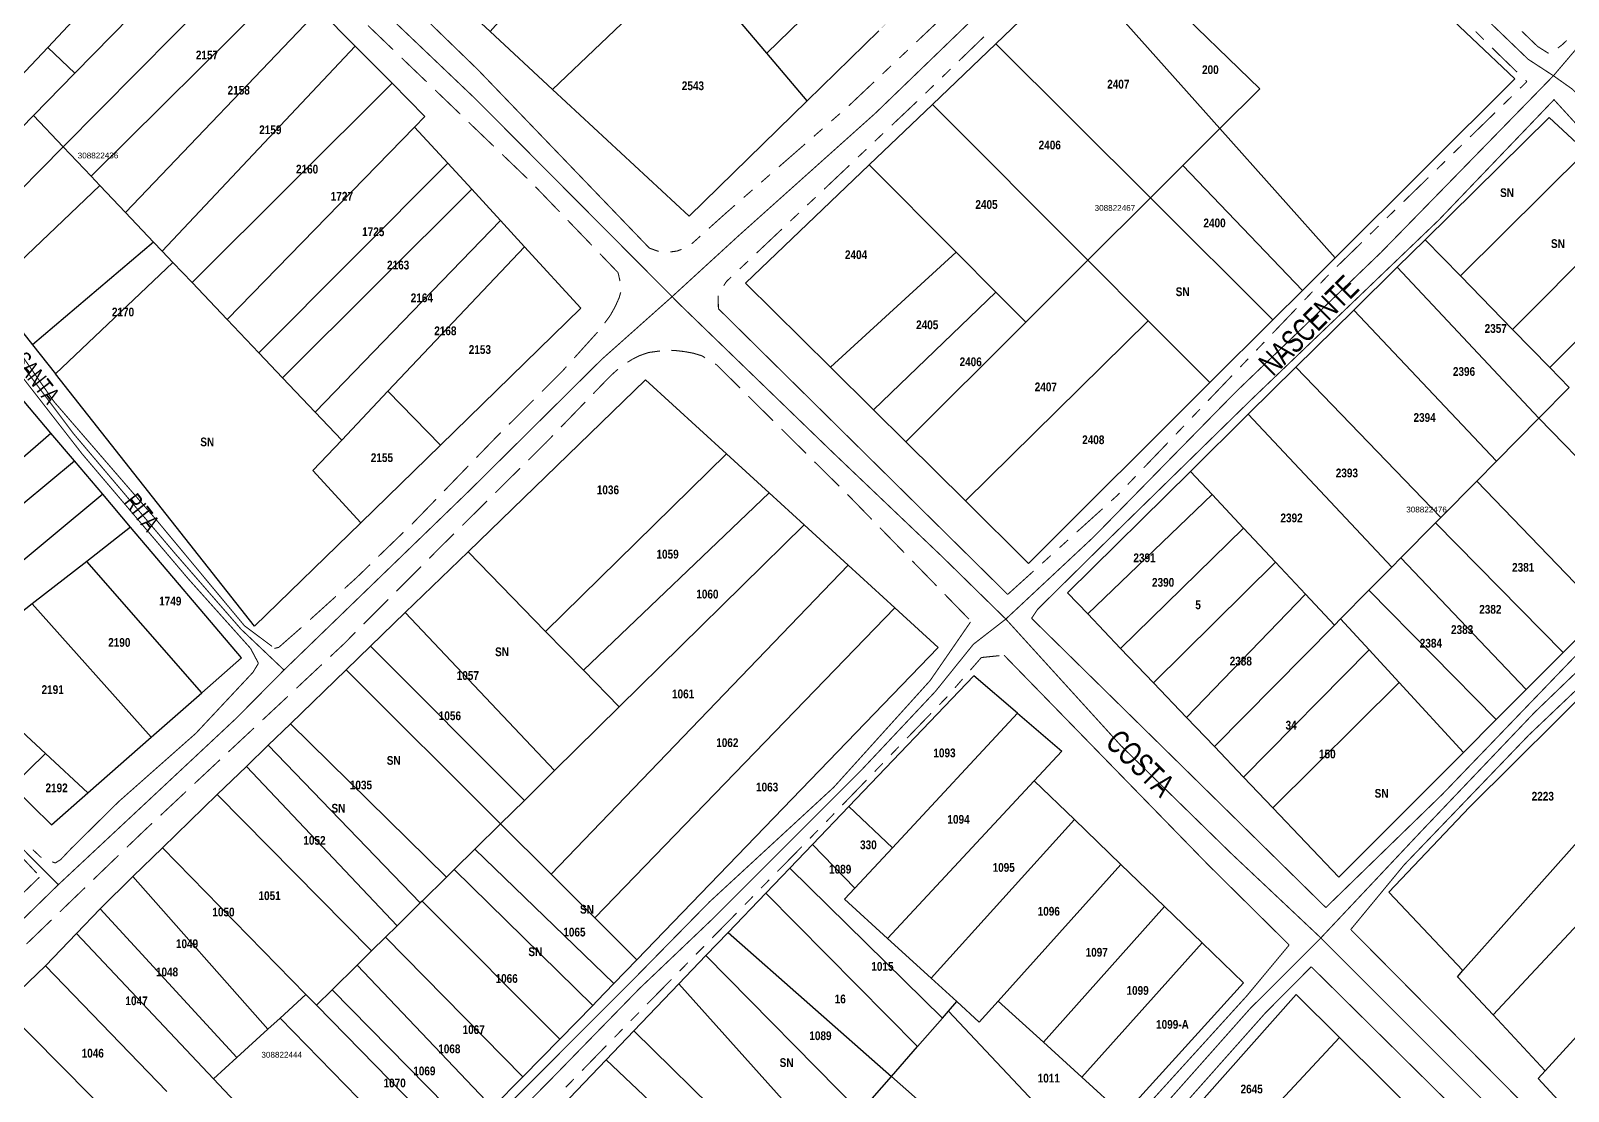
# Model space of a CAD drawing. Extents: x 204296 to 206006, y 4860262 to 4862155.
# Drawn here: x 205428.5 to 205693.2, y 4860893.6 to 4861076.1 of the extents above; entities that cross this region are included whole.
import ezdxf
from ezdxf.enums import TextEntityAlignment as Align

# ---------------------------------------------------------------- set-up
doc = ezdxf.new("R2010")
doc.units = 0
doc.header["$LTSCALE"] = 1.5
doc.header["$MEASUREMENT"] = 0
doc.linetypes.add('TRACO_25', pattern=[8, 3, -1, 1, -1, 1, -1])
for name, color, linetype in [('CD-MALHA-LOTES', 40, 'CONTINUOUS'), ('CD_TXT_QUADRA', 7, 'CONTINUOUS'), ('RU-QUADRAS', 6, 'CONTINUOUS'), ('SV-EIXO-RUA-N-PAV', 6, 'CONTINUOUS'), ('SV-EIXO-RUA-PAV', 20, 'CONTINUOUS'), ('SV-RUA-NAO-PAV-S-GUIA-C-GUIA', 7, 'CONTINUOUS'), ('SV-RUA-PAVIM-S-GUIA-C-GUIA', 7, 'CONTINUOUS'), ('SV-TXT-RUA-N-PAV-S-GUIA-C-GUIA', 7, 'CONTINUOUS'), ('SV-TXT-RUA-PAV-S-GUIA-C-GUIA', 7, 'CONTINUOUS'), ('Th_NmrPot', 1, 'CONTINUOUS')]:
    doc.layers.add(name, color=color, linetype=linetype)
doc.styles.add('ARIAL', font='ARIAL.TTF')
doc.styles.add('MONOTXT', font='ARIAL.TTF', dxfattribs={"height": 0.2})
doc.styles.get("Standard").update_dxf_attribs({"font": 'swisscbo.ttf'})

msp = doc.modelspace()

# ---------------------------------------------------------------- linework, layer by layer
at = {"layer": 'CD-MALHA-LOTES', "linetype": 'Continuous'}
for p, q in [((205684, 4861067.84), (205635.96, 4861113.4)), ((205507.64, 4861075.98), (205530.26, 4861101.71)), ((205462.4, 4861095.66), (205436.16, 4861068.84)), ((205640.09, 4861066.14), (205613.48, 4861091.9)), ((205467.82, 4861090.19), (205434.13, 4861056.13)), ((205518.37, 4861066.01), (205541.67, 4861088.26)), ((205555.25, 4861072.24), (205541.67, 4861088.26)), ((205608.45, 4861087.08), (205594.64, 4861073.87)), ((205608.45, 4861087.08), (205633.24, 4861059.3)), ((205473.05, 4861084.92), (205438.92, 4861051.09)), ((205567.28, 4861084), (205555.25, 4861072.24)), ((205502.17, 4861081.05), (205507.64, 4861075.98)), ((205435.87, 4861077.89), (205431.5, 4861073.26)), ((205478.2, 4861079.72), (205444.83, 4861044.86)), ((205484.39, 4861073.47), (205478.2, 4861079.72)), ((205507.64, 4861075.98), (205518.37, 4861066.01)), ((205562.18, 4861064.06), (205574.52, 4861076.12)), ((205431.5, 4861073.26), (205408.05, 4861048.41)), ((205436.16, 4861068.84), (205431.5, 4861073.26)), ((205484.39, 4861073.47), (205451.19, 4861038.17)), ((205490.73, 4861067.08), (205484.39, 4861073.47)), ((205594.64, 4861073.87), (205583.75, 4861063.45)), ((205621.26, 4861047.34), (205594.64, 4861073.87)), ((205562.18, 4861064.06), (205555.25, 4861072.24)), ((205429.01, 4861061.52), (205436.16, 4861068.84)), ((205653.09, 4861037.06), (205684, 4861067.84)), ((205490.73, 4861067.08), (205456.33, 4861032.77)), ((205496.4, 4861061.35), (205490.73, 4861067.08)), ((205518.37, 4861066.01), (205541.87, 4861044.21)), ((205633.24, 4861059.3), (205640.09, 4861066.14)), ((205541.87, 4861044.21), (205562.18, 4861064.06)), ((205583.75, 4861063.45), (205572.86, 4861053.03)), ((205583.75, 4861063.45), (205610.5, 4861036.61)), ((205429.01, 4861061.52), (205411.68, 4861043.81)), ((205434.13, 4861056.13), (205429.01, 4861061.52)), ((205494.62, 4861059.53), (205462.34, 4861026.44)), ((205494.62, 4861059.53), (205496.4, 4861061.35)), ((205500.33, 4861053.32), (205494.62, 4861059.53)), ((205689.88, 4861061.21), (205668.53, 4861040.14)), ((205696.19, 4861055.31), (205689.88, 4861061.21)), ((205633.24, 4861059.3), (205626.86, 4861052.93)), ((205633.24, 4861059.3), (205653.09, 4861037.06)), ((205434.13, 4861056.13), (205416.24, 4861038.04)), ((205438.92, 4861051.09), (205434.13, 4861056.13)), ((205674.61, 4861033.91), (205696.19, 4861055.31)), ((205500.33, 4861053.32), (205467.8, 4861020.69)), ((205504.45, 4861048.83), (205500.33, 4861053.32)), ((205572.86, 4861053.03), (205551.59, 4861032.69)), ((205587.83, 4861038.02), (205572.86, 4861053.03)), ((205626.86, 4861052.93), (205621.26, 4861047.34)), ((205626.86, 4861052.93), (205647.44, 4861031.43)), ((205440.45, 4861049.48), (205421.47, 4861031.4)), ((205440.45, 4861049.48), (205438.92, 4861051.09)), ((205444.83, 4861044.86), (205440.45, 4861049.48)), ((205504.45, 4861048.83), (205471.9, 4861016.38)), ((205509.4, 4861043.44), (205504.45, 4861048.83)), ((205621.26, 4861047.34), (205610.5, 4861036.61)), ((205642.33, 4861026.34), (205621.26, 4861047.34)), ((205683.57, 4861024.72), (205705.43, 4861046.65)), ((205449.7, 4861039.74), (205444.83, 4861044.86)), ((205477.51, 4861010.48), (205509.4, 4861043.44)), ((205513.53, 4861038.95), (205509.4, 4861043.44)), ((205449.7, 4861039.74), (205428.83, 4861022.08)), ((205451.19, 4861038.17), (205449.7, 4861039.74)), ((205513.53, 4861038.95), (205490.01, 4861014.06)), ((205523.24, 4861028.38), (205513.53, 4861038.95)), ((205668.53, 4861040.14), (205663.72, 4861035.4)), ((205668.53, 4861040.14), (205674.61, 4861033.91)), ((205690, 4861018.13), (205712.15, 4861040.36)), ((205432.8, 4861017.06), (205453.02, 4861036.25)), ((205453.02, 4861036.25), (205451.19, 4861038.17)), ((205453.02, 4861036.25), (205456.33, 4861032.77)), ((205566.22, 4861018.19), (205587.83, 4861038.02)), ((205594.68, 4861031.14), (205587.83, 4861038.02)), ((205610.5, 4861036.61), (205599.84, 4861025.97)), ((205620.88, 4861026.2), (205610.5, 4861036.61)), ((205647.44, 4861031.43), (205653.09, 4861037.06)), ((205663.72, 4861035.4), (205656.25, 4861028.02)), ((205663.72, 4861035.4), (205688.12, 4861009.42)), ((205674.61, 4861033.91), (205683.57, 4861024.72)), ((205421.47, 4861031.4), (205428.83, 4861022.08)), ((205456.33, 4861032.77), (205462.34, 4861026.44)), ((205551.59, 4861032.69), (205566.22, 4861018.19)), ((205573.62, 4861010.86), (205594.68, 4861031.14)), ((205599.84, 4861025.97), (205594.68, 4861031.14)), ((205642.33, 4861026.34), (205647.44, 4861031.43)), ((205499.06, 4861004.8), (205523.24, 4861028.38)), ((205656.25, 4861028.02), (205646.3, 4861018.2)), ((205680.84, 4861002.05), (205656.25, 4861028.02)), ((205462.34, 4861026.44), (205467.8, 4861020.69)), ((205579.18, 4861005.35), (205599.84, 4861025.97)), ((205589.42, 4860995.21), (205620.88, 4861026.2)), ((205631.49, 4861015.55), (205620.88, 4861026.2)), ((205631.49, 4861015.55), (205642.33, 4861026.34)), ((205683.57, 4861024.72), (205690, 4861018.13)), ((205428.83, 4861022.08), (205432.8, 4861017.06)), ((205467.8, 4861020.69), (205471.9, 4861016.38)), ((205431.98, 4861006.86), (205422.1, 4861018.58)), ((205467.08, 4860973.63), (205432.8, 4861017.06)), ((205566.22, 4861018.19), (205573.62, 4861010.86)), ((205646.3, 4861018.2), (205638.1, 4861010.1)), ((205646.3, 4861018.2), (205671.27, 4860992.37)), ((205690, 4861018.13), (205693.35, 4861014.7)), ((205471.9, 4861016.38), (205477.51, 4861010.48)), ((205534.36, 4861016.04), (205503.81, 4860986.44)), ((205548.28, 4861003.31), (205534.36, 4861016.04)), ((205600.26, 4860984.45), (205631.49, 4861015.55)), ((205693.35, 4861014.7), (205688.12, 4861009.42)), ((205482.08, 4861005.67), (205490.01, 4861014.06)), ((205490.01, 4861014.06), (205499.06, 4861004.8)), ((205477.51, 4861010.48), (205482.08, 4861005.67)), ((205573.62, 4861010.86), (205579.18, 4861005.35)), ((205638.1, 4861010.1), (205628.14, 4861000.28)), ((205638.1, 4861010.1), (205662.79, 4860983.79)), ((205688.12, 4861009.42), (205680.84, 4861002.05)), ((205688.12, 4861009.42), (205710.01, 4860986.89)), ((205411.1, 4860988.67), (205431.98, 4861006.86)), ((205436.05, 4861002.08), (205431.98, 4861006.86)), ((205482.08, 4861005.67), (205477.11, 4861000.42)), ((205485.35, 4860991.44), (205499.06, 4861004.8)), ((205579.18, 4861005.35), (205589.42, 4860995.21)), ((205414.65, 4860984.34), (205436.05, 4861002.08)), ((205440.93, 4860996.33), (205436.05, 4861002.08)), ((205548.28, 4861003.31), (205517.17, 4860972.73)), ((205555.62, 4860996.59), (205548.28, 4861003.31)), ((205680.84, 4861002.05), (205677.44, 4860998.61)), ((205477.11, 4861000.42), (205485.35, 4860991.44)), ((205628.14, 4861000.28), (205607, 4860979.4)), ((205631.89, 4860996.28), (205628.14, 4861000.28)), ((205677.44, 4860998.61), (205671.27, 4860992.37)), ((205677.44, 4860998.61), (205699.19, 4860976.04)), ((205440.93, 4860996.33), (205419.44, 4860978.5)), ((205445.73, 4860990.69), (205440.93, 4860996.33)), ((205523.68, 4860966.04), (205555.62, 4860996.59)), ((205561.66, 4860991.07), (205555.62, 4860996.59)), ((205610.47, 4860975.77), (205631.89, 4860996.28)), ((205637.28, 4860990.53), (205631.89, 4860996.28)), ((205589.42, 4860995.21), (205600.26, 4860984.45)), ((205445.73, 4860990.69), (205438.19, 4860984.79)), ((205464.85, 4860968.21), (205445.73, 4860990.69)), ((205485.35, 4860991.44), (205467.08, 4860973.63)), ((205529.83, 4860959.73), (205561.66, 4860991.07)), ((205569.25, 4860984.13), (205561.66, 4860991.07)), ((205670.32, 4860991.41), (205664.38, 4860985.4)), ((205671.27, 4860992.37), (205670.32, 4860991.41)), ((205670.32, 4860991.41), (205692.29, 4860969.12)), ((205616.14, 4860969.82), (205637.28, 4860990.53)), ((205642.79, 4860984.65), (205637.28, 4860990.53)), ((205503.81, 4860986.44), (205493, 4860975.98)), ((205503.81, 4860986.44), (205517.17, 4860972.73)), ((205664.38, 4860985.4), (205662.79, 4860983.79)), ((205664.38, 4860985.4), (205685.94, 4860962.74)), ((205438.19, 4860984.79), (205428.82, 4860977.46)), ((205458, 4860962.19), (205438.19, 4860984.79)), ((205569.25, 4860984.13), (205518.1, 4860930.93)), ((205577.28, 4860976.79), (205569.25, 4860984.13)), ((205621.82, 4860963.86), (205642.79, 4860984.65)), ((205647.93, 4860979.17), (205642.79, 4860984.65)), ((205662.79, 4860983.79), (205658.85, 4860979.81)), ((205428.82, 4860977.46), (205423.63, 4860973.39)), ((205449.28, 4860954.53), (205428.82, 4860977.46)), ((205607, 4860979.4), (205610.47, 4860975.77)), ((205627.48, 4860957.93), (205647.93, 4860979.17)), ((205652.94, 4860973.83), (205647.93, 4860979.17)), ((205653.99, 4860974.89), (205658.85, 4860979.81)), ((205658.85, 4860979.81), (205680.78, 4860957.57)), ((205493, 4860975.98), (205487.04, 4860970.2)), ((205493, 4860975.98), (205518.7, 4860948.77)), ((205525.62, 4860923.43), (205577.28, 4860976.79)), ((205584.76, 4860969.95), (205577.28, 4860976.79)), ((205610.47, 4860975.77), (205616.14, 4860969.82)), ((205653.99, 4860974.89), (205652.94, 4860973.83)), ((205658.9, 4860969.55), (205653.99, 4860974.89)), ((205692.29, 4860969.12), (205699.19, 4860976.04)), ((205517.17, 4860972.73), (205523.68, 4860966.04)), ((205632.27, 4860952.92), (205652.94, 4860973.83)), ((205487.04, 4860970.2), (205482.81, 4860966.1)), ((205487.04, 4860970.2), (205513.51, 4860943.65)), ((205532.87, 4860916.21), (205584.76, 4860969.95)), ((205616.14, 4860969.82), (205621.82, 4860963.86)), ((205637.3, 4860947.63), (205658.9, 4860969.55)), ((205664.09, 4860963.92), (205658.9, 4860969.55)), ((205458, 4860962.19), (205464.85, 4860968.21)), ((205701, 4860967.12), (205676.17, 4860942.48)), ((205685.94, 4860962.74), (205692.29, 4860969.12)), ((205482.81, 4860966.1), (205473.23, 4860956.83)), ((205482.81, 4860966.1), (205509.4, 4860939.6)), ((205523.68, 4860966.04), (205529.83, 4860959.73)), ((205590.9, 4860965.07), (205569.38, 4860942.62)), ((205598.41, 4860958.65), (205590.9, 4860965.07)), ((205431.07, 4860951.7), (205420.05, 4860961.94)), ((205449.28, 4860954.53), (205458, 4860962.19)), ((205621.82, 4860963.86), (205627.48, 4860957.93)), ((205642.34, 4860942.35), (205664.09, 4860963.92)), ((205675.13, 4860951.91), (205664.09, 4860963.92)), ((205680.78, 4860957.57), (205685.94, 4860962.74)), ((205518.7, 4860948.77), (205529.83, 4860959.73)), ((205473.23, 4860956.83), (205469.43, 4860953.14)), ((205500.1, 4860930.45), (205473.23, 4860956.83)), ((205576.86, 4860935.48), (205598.41, 4860958.65)), ((205598.41, 4860958.65), (205606.03, 4860952.13)), ((205627.48, 4860957.93), (205632.27, 4860952.92)), ((205675.03, 4860914.35), (205712.58, 4860956.56)), ((205675.13, 4860951.91), (205680.78, 4860957.57)), ((205438.35, 4860944.93), (205449.28, 4860954.53)), ((205431.07, 4860951.7), (205425.37, 4860946.13)), ((205438.35, 4860944.93), (205431.07, 4860951.7)), ((205469.43, 4860953.14), (205465.67, 4860949.5)), ((205495.59, 4860926), (205469.43, 4860953.14)), ((205606.03, 4860952.13), (205601.27, 4860947.02)), ((205632.27, 4860952.92), (205637.3, 4860947.63)), ((205653.72, 4860930.43), (205675.13, 4860951.91)), ((205465.67, 4860949.5), (205460.65, 4860944.64)), ((205491.6, 4860922.08), (205465.67, 4860949.5)), ((205513.51, 4860943.65), (205518.7, 4860948.77)), ((205425.37, 4860946.13), (205432.1, 4860939.44)), ((205601.27, 4860947.02), (205576, 4860919.9)), ((205608.18, 4860940.34), (205601.27, 4860947.02)), ((205637.3, 4860947.63), (205642.34, 4860942.35)), ((205432.1, 4860939.44), (205438.35, 4860944.93)), ((205460.65, 4860944.64), (205451.2, 4860935.49)), ((205460.65, 4860944.64), (205487.2, 4860917.74)), ((205509.4, 4860939.6), (205513.51, 4860943.65)), ((205569.38, 4860942.62), (205563.1, 4860936.08)), ((205569.38, 4860942.62), (205576.86, 4860935.48)), ((205583.54, 4860913.03), (205608.18, 4860940.34)), ((205616.19, 4860932.6), (205608.18, 4860940.34)), ((205642.34, 4860942.35), (205653.72, 4860930.43)), ((205676.17, 4860942.48), (205662.31, 4860927.85)), ((205504.99, 4860935.26), (205509.4, 4860939.6)), ((205509.4, 4860939.6), (205518.1, 4860930.93)), ((205451.2, 4860935.49), (205446.1, 4860930.55)), ((205475.91, 4860910.27), (205451.2, 4860935.49)), ((205504.99, 4860935.26), (205501.41, 4860931.74)), ((205528.91, 4860912.12), (205504.99, 4860935.26)), ((205563.1, 4860936.08), (205559.19, 4860932)), ((205563.1, 4860936.08), (205570.39, 4860928.53)), ((205570.39, 4860928.53), (205576.86, 4860935.48)), ((205595.07, 4860909.11), (205616.19, 4860932.6)), ((205623.69, 4860925.37), (205616.19, 4860932.6)), ((205446.1, 4860930.55), (205440.51, 4860924.98)), ((205469.36, 4860904.27), (205446.1, 4860930.55)), ((205500.1, 4860930.45), (205495.91, 4860926.32)), ((205501.41, 4860931.74), (205500.1, 4860930.45)), ((205501.41, 4860931.74), (205525.28, 4860908.37)), ((205518.1, 4860930.93), (205525.62, 4860923.43)), ((205559.19, 4860932), (205555.07, 4860927.7)), ((205559.19, 4860932), (205585.45, 4860906.17)), ((205701.97, 4860930.02), (205680.25, 4860906.72)), ((205555.07, 4860927.7), (205548.57, 4860920.91)), ((205555.07, 4860927.7), (205581.17, 4860901.27)), ((205568.62, 4860926.63), (205570.39, 4860928.53)), ((205662.31, 4860927.85), (205675.03, 4860914.35)), ((205440.51, 4860924.98), (205436.43, 4860920.74)), ((205464.02, 4860899.38), (205440.51, 4860924.98)), ((205495.59, 4860926), (205491.6, 4860922.08)), ((205495.91, 4860926.32), (205495.59, 4860926)), ((205495.91, 4860926.32), (205519.6, 4860902.56)), ((205576, 4860919.9), (205568.62, 4860926.63)), ((205602.87, 4860902.02), (205623.69, 4860925.37)), ((205630.15, 4860919.13), (205623.69, 4860925.37)), ((205491.6, 4860922.08), (205489.6, 4860920.11)), ((205525.62, 4860923.43), (205532.87, 4860916.21)), ((205436.43, 4860920.74), (205431.06, 4860915.17)), ((205460.03, 4860895.73), (205436.43, 4860920.74)), ((205489.6, 4860920.11), (205487.2, 4860917.74)), ((205489.6, 4860920.11), (205513.27, 4860896.1)), ((205548.57, 4860920.91), (205544.76, 4860916.94)), ((205548.57, 4860920.91), (205576.69, 4860896.14)), ((205583.54, 4860913.03), (205576, 4860919.9)), ((205609.47, 4860896.01), (205630.15, 4860919.13)), ((205637.29, 4860912.24), (205630.15, 4860919.13)), ((205689.21, 4860897.12), (205711.39, 4860921.48)), ((205487.2, 4860917.74), (205484.73, 4860915.32)), ((205544.76, 4860916.94), (205540.09, 4860912.07)), ((205544.76, 4860916.94), (205571.33, 4860890)), ((205431.06, 4860915.17), (205423.73, 4860908.13)), ((205451.99, 4860893.53), (205431.06, 4860915.17)), ((205484.73, 4860915.32), (205480.4, 4860911.05)), ((205484.73, 4860915.32), (205508.05, 4860890.77)), ((205532.87, 4860916.21), (205528.91, 4860912.12)), ((205674.1, 4860913.31), (205675.03, 4860914.35)), ((205525.99, 4860909.09), (205528.91, 4860912.12)), ((205540.09, 4860912.07), (205532.35, 4860904)), ((205540.09, 4860912.07), (205565.7, 4860883.56)), ((205587.93, 4860909.02), (205583.54, 4860913.03)), ((205616.63, 4860889.5), (205637.29, 4860912.24)), ((205680.25, 4860906.72), (205674.1, 4860913.31)), ((205471.47, 4860906.2), (205475.91, 4860910.27)), ((205477.72, 4860908.41), (205475.91, 4860910.27)), ((205480.4, 4860911.05), (205477.72, 4860908.41)), ((205480.4, 4860911.05), (205504.23, 4860886.86)), ((205525.28, 4860908.37), (205525.99, 4860909.09)), ((205586.52, 4860907.4), (205587.93, 4860909.02)), ((205587.93, 4860909.02), (205591.81, 4860905.48)), ((205591.81, 4860905.48), (205595.07, 4860909.11)), ((205595.07, 4860909.11), (205602.87, 4860902.02)), ((205646.35, 4860910.25), (205619.8, 4860880.33)), ((205653.82, 4860902.84), (205646.35, 4860910.25)), ((205444.96, 4860886.7), (205423.73, 4860908.13)), ((205469.36, 4860904.27), (205471.47, 4860906.2)), ((205471.47, 4860906.2), (205497.26, 4860879.74)), ((205477.72, 4860908.41), (205501.53, 4860884.11)), ((205519.6, 4860902.56), (205525.28, 4860908.37)), ((205581.17, 4860901.27), (205585.45, 4860906.17)), ((205585.45, 4860906.17), (205586.52, 4860907.4)), ((205586.52, 4860907.4), (205610.13, 4860882.35)), ((205680.25, 4860906.72), (205689.21, 4860897.12)), ((205464.02, 4860899.38), (205469.36, 4860904.27)), ((205532.35, 4860904), (205527.58, 4860899.02)), ((205532.35, 4860904), (205559.91, 4860876.93)), ((205513.27, 4860896.1), (205519.6, 4860902.56)), ((205576.69, 4860896.14), (205581.17, 4860901.27)), ((205602.87, 4860902.02), (205609.47, 4860896.01)), ((205626.69, 4860873.77), (205653.82, 4860902.84)), ((205653.82, 4860902.84), (205670.36, 4860886.44)), ((205460.03, 4860895.73), (205464.02, 4860899.38)), ((205527.58, 4860899.02), (205521.25, 4860892.43)), ((205527.58, 4860899.02), (205555.84, 4860872.27)), ((205468.43, 4860886.83), (205460.03, 4860895.73)), ((205508.05, 4860890.77), (205513.27, 4860896.1)), ((205571.33, 4860890), (205576.69, 4860896.14)), ((205602.23, 4860873.65), (205576.69, 4860896.14)), ((205609.47, 4860896.01), (205616.63, 4860889.5)), ((205689.21, 4860897.12), (205688.01, 4860895.8)), ((205688.01, 4860895.8), (205694.96, 4860888.26))]:
    msp.add_line(p, q, dxfattribs=at)
at = {"layer": 'RU-QUADRAS', "linetype": 'Continuous', "const_width": 0.01}
for points in [[(205551.59, 4861032.69), (205572.86, 4861053.03), (205583.75, 4861063.45), (205594.64, 4861073.87), (205608.45, 4861087.08), (205613.48, 4861091.9), (205635.96, 4861113.4), (205684, 4861067.84), (205653.09, 4861037.06), (205647.44, 4861031.43), (205642.33, 4861026.34), (205631.49, 4861015.55), (205600.26, 4860984.45), (205589.42, 4860995.21), (205579.18, 4861005.35), (205573.62, 4861010.86), (205566.22, 4861018.19), (205551.59, 4861032.69)], [(205662.31, 4860927.85), (205676.17, 4860942.48), (205701, 4860967.12), (205712.58, 4860956.56), (205720.22, 4860949.59), (205726.7, 4860943.69), (205732.49, 4860938.41), (205738.4, 4860933.03), (205742.65, 4860929.16), (205754.8, 4860918.08), (205762.33, 4860911.21), (205758.4, 4860905.82), (205754.2, 4860900.07), (205723.21, 4860857.62), (205710.41, 4860871.51), (205706.38, 4860875.88), (205701.33, 4860881.35), (205694.96, 4860888.26), (205688.01, 4860895.8), (205689.21, 4860897.12), (205680.25, 4860906.72), (205674.1, 4860913.31), (205675.03, 4860914.35), (205662.31, 4860927.85)], [(205566.58, 4860820.34), (205578.56, 4860833.85), (205583.32, 4860839.22), (205593.94, 4860851.18), (205599.37, 4860857.3), (205604.89, 4860863.52), (205609.65, 4860868.89), (205614.39, 4860874.23), (205619.8, 4860880.33), (205646.35, 4860910.25), (205653.82, 4860902.84), (205670.36, 4860886.44), (205668.88, 4860884.78), (205675.03, 4860878.68), (205689.67, 4860864.18), (205635.13, 4860796.59), (205629.47, 4860789.59), (205624.43, 4860783.34), (205618.36, 4860775.81), (205593.63, 4860798.58), (205592, 4860796.8), (205566.58, 4860820.34)]]:
    msp.add_lwpolyline(points, close=True, dxfattribs=at)
for points in [[(205588.82, 4861090.09), (205574.52, 4861076.12), (205562.18, 4861064.06), (205541.87, 4861044.21), (205518.37, 4861066.01), (205507.64, 4861075.98), (205502.17, 4861081.05)], [(205478.2, 4861079.72), (205484.39, 4861073.47), (205490.73, 4861067.08), (205496.4, 4861061.35), (205494.62, 4861059.53), (205500.33, 4861053.32), (205504.45, 4861048.83), (205509.4, 4861043.44), (205513.53, 4861038.95), (205523.24, 4861028.38), (205499.06, 4861004.8), (205485.35, 4860991.44), (205467.08, 4860973.63), (205432.8, 4861017.06), (205428.83, 4861022.08), (205421.47, 4861031.4)], [(205699.19, 4860976.04), (205692.29, 4860969.12), (205685.94, 4860962.74), (205680.78, 4860957.57), (205675.13, 4860951.91), (205653.72, 4860930.43), (205642.34, 4860942.35), (205637.3, 4860947.63), (205632.27, 4860952.92), (205627.48, 4860957.93), (205621.82, 4860963.86), (205616.14, 4860969.82), (205610.47, 4860975.77), (205607, 4860979.4), (205607, 4860979.4), (205628.14, 4861000.28), (205638.1, 4861010.1), (205646.3, 4861018.2), (205656.25, 4861028.02), (205663.72, 4861035.4), (205668.53, 4861040.14), (205689.88, 4861061.21), (205696.19, 4861055.31)], [(205422.1, 4861018.58), (205431.98, 4861006.86), (205436.05, 4861002.08), (205440.93, 4860996.33), (205445.73, 4860990.69), (205464.85, 4860968.21), (205458, 4860962.19), (205449.28, 4860954.53), (205438.35, 4860944.93), (205432.1, 4860939.44), (205425.37, 4860946.13)], [(205423.73, 4860908.13), (205431.06, 4860915.17), (205436.43, 4860920.74), (205440.51, 4860924.98), (205446.1, 4860930.55), (205451.2, 4860935.49), (205460.65, 4860944.64), (205465.67, 4860949.5), (205469.43, 4860953.14), (205473.23, 4860956.83), (205482.81, 4860966.1), (205487.04, 4860970.2), (205493, 4860975.98), (205503.81, 4860986.44), (205534.36, 4861016.04), (205548.28, 4861003.31), (205555.62, 4860996.59), (205561.66, 4860991.07), (205569.25, 4860984.13), (205577.28, 4860976.79), (205584.76, 4860969.95), (205532.87, 4860916.21), (205528.91, 4860912.12), (205525.99, 4860909.09), (205525.28, 4860908.37), (205519.6, 4860902.56), (205513.27, 4860896.1), (205508.05, 4860890.77)], [(205521.25, 4860892.43), (205527.58, 4860899.02), (205532.35, 4860904), (205540.09, 4860912.07), (205544.76, 4860916.94), (205548.57, 4860920.91), (205555.07, 4860927.7), (205559.19, 4860932), (205563.1, 4860936.08), (205569.38, 4860942.62), (205590.9, 4860965.07), (205598.41, 4860958.65), (205606.03, 4860952.13), (205601.27, 4860947.02), (205608.18, 4860940.34), (205616.19, 4860932.6), (205623.69, 4860925.37), (205630.15, 4860919.13), (205637.29, 4860912.24), (205616.63, 4860889.5)]]:
    msp.add_lwpolyline(points, dxfattribs=at)
at = {"layer": 'SV-EIXO-RUA-N-PAV', "const_width": 0.18, "flags": 128}
for points in [[(205796.51, 4861277.4), (205763.05, 4861244.3), (205745.51, 4861228.38), (205727.42, 4861209.8), (205709.33, 4861193.17), (205671.68, 4861157.48), (205644.79, 4861131.08), (205634.31, 4861120.95), (205623.28, 4861110.05), (205602.25, 4861089.27), (205573.89, 4861061.89), (205550.42, 4861040.87), (205538.94, 4861030.35)], [(205562.67, 4861188.44), (205572.52, 4861178.23), (205587.18, 4861164.08), (205607.27, 4861145.13), (205622.46, 4861131.56), (205634.31, 4861120.95), (205640.39, 4861116.16), (205661.9, 4861094.65), (205686.28, 4861071.21), (205690.63, 4861068.37), (205693.84, 4861066.1), (205723.96, 4861036.47), (205744.16, 4861016.54), (205750.4, 4861010.06), (205774.85, 4860987.57), (205796.49, 4860967.37)], [(205784.01, 4861156.62), (205777.2, 4861149.95), (205756.27, 4861131.32), (205727.91, 4861105.41), (205697.6, 4861076.56), (205690.63, 4861068.37), (205676.21, 4861053.59), (205660.92, 4861037.93), (205635.99, 4861013.98), (205611.54, 4860989.04), (205596.38, 4860974.86), (205590.79, 4860970.52), (205584.26, 4860962.41), (205571.61, 4860948.96), (205562.51, 4860939.86), (205545.9, 4860923.25), (205533.34, 4860911.29), (205517.91, 4860895.46), (205494.66, 4860872.05)], [(205796.49, 4861068.61), (205772.95, 4861044.94), (205751.19, 4861023.83), (205744.16, 4861016.54), (205733.08, 4861005.27), (205714.13, 4860985.54), (205700.04, 4860970.98), (205687.36, 4860958.77), (205668.11, 4860938.58), (205650.6, 4860919.98), (205638.41, 4860907.8), (205618.91, 4860885.82), (205589.46, 4860854.29), (205561.05, 4860823.35), (205554.84, 4860816.69), (205515.19, 4860773.38), (205499.84, 4860755.13), (205489.06, 4860743.1)], [(205472.14, 4860966.09), (205464.74, 4860973.12), (205453.46, 4860986.06), (205435.9, 4861006.78), (205423.14, 4861023.79), (205411.49, 4861039.32), (205405.94, 4861046.16)], [(205328.54, 4861036.18), (205337.4, 4861027.99), (205347.14, 4861018.58), (205356, 4861009.94), (205367.02, 4860999.14), (205378.37, 4860986.89), (205383.19, 4860981.86), (205390.28, 4860973.95), (205400.47, 4860963.54), (205411.76, 4860951.47), (205421.89, 4860940.89), (205427.98, 4860934.47), (205433.3, 4860929.15)]]:
    msp.add_lwpolyline(points, dxfattribs=at)
at = {"layer": 'SV-EIXO-RUA-PAV', "const_width": 0.18, "flags": 128}
for points in [[(205682.12, 4860888.46), (205650.6, 4860919.98), (205635.17, 4860934.52), (205616.22, 4860953.04), (205596.38, 4860974.86), (205585.37, 4860985.65), (205566.86, 4861003.28), (205539.97, 4861029.29), (205538.94, 4861030.35), (205505.15, 4861064.33), (205472.71, 4861095.23), (205450.05, 4861119.87), (205429.34, 4861138.38), (205427.48, 4861140.13)], [(205538.94, 4861030.35), (205526.84, 4861019.57), (205504.16, 4860997.08), (205472.14, 4860966.09), (205463.89, 4860957.76), (205449.24, 4860944.05), (205433.3, 4860929.15), (205420.32, 4860916.46), (205410.3, 4860906.82), (205387.81, 4860884.6)]]:
    msp.add_lwpolyline(points, dxfattribs=at)
at = {"layer": 'SV-RUA-NAO-PAV-S-GUIA-C-GUIA', "linetype": 'TRACO_25', "const_width": 0.18, "flags": 128}
for points in [[(205585.34, 4861078.3), (205580.98, 4861074.18)], [(205678.66, 4861074.58), (205677.24, 4861075.98)], [(205685.2, 4861076.02), (205687.36, 4861073.94)], [(205579.53, 4861072.81), (205578.07, 4861071.44)], [(205592.61, 4861075.08), (205588.29, 4861070.91)], [(205681.3, 4861071.97), (205680.08, 4861073.17)], [(205687.36, 4861073.94), (205687.91, 4861073.41)], [(205687.91, 4861073.41), (205689.8, 4861072.22)], [(205691.4, 4861073.14), (205692.19, 4861073.75)], [(205692.19, 4861073.75), (205692.24, 4861073.79)], [(205692.24, 4861073.79), (205692.91, 4861074.45)], [(205576.62, 4861070.07), (205575.16, 4861068.69)], [(205681.51, 4861071.77), (205681.3, 4861071.97)], [(205684.38, 4861068.99), (205681.51, 4861071.77)], [(205573.71, 4861067.32), (205569.35, 4861063.2)], [(205586.86, 4861069.52), (205585.42, 4861068.13)], [(205685.6, 4861066.9), (205686.07, 4861067.36)], [(205686.07, 4861067.36), (205685.82, 4861067.6)], [(205583.98, 4861066.74), (205582.54, 4861065.35)], [(205682.02, 4861063.42), (205683.45, 4861064.81)], [(205684.89, 4861066.21), (205685.6, 4861066.9)], [(205581.1, 4861063.96), (205576.74, 4861059.84)], [(205600.81, 4860974.99), (205601.86, 4860976.55), (205613.2, 4860987.75), (205638.72, 4861012.72), (205670.9, 4861043.54), (205690.73, 4861064.25), (205698.24, 4861056.04), (205717.63, 4861038.11), (205740.43, 4861015.42), (205735.98, 4861010.27), (205704.81, 4860979.3), (205671.54, 4860944.73), (205651.46, 4860925.21)], [(205676.29, 4861057.84), (205680.59, 4861062.02)], [(205567.85, 4861061.88), (205566.34, 4861060.56)], [(205564.83, 4861059.25), (205563.33, 4861057.93)], [(205575.28, 4861058.47), (205573.83, 4861057.1)], [(205561.82, 4861056.62), (205557.3, 4861052.67)], [(205572.38, 4861055.72), (205570.92, 4861054.35)], [(205673.42, 4861055.05), (205674.85, 4861056.44)], [(205555.79, 4861051.36), (205554.28, 4861050.04)], [(205569.47, 4861052.97), (205565.11, 4861048.85)], [(205670.55, 4861052.26), (205671.99, 4861053.65)], [(205552.78, 4861048.73), (205551.27, 4861047.42)], [(205664.82, 4861046.68), (205669.12, 4861050.86)], [(205470.09, 4860970.15), (205465.33, 4860973.71), (205450.2, 4860991.89), (205432.56, 4861012.27), (205419.53, 4861031), (205411.05, 4861042.51), (205407.25, 4861047.02), (205405.05, 4861045.12), (205420.03, 4861025.59), (205437.38, 4861003.3), (205455.72, 4860981.72), (205466.39, 4860969.8), (205467.74, 4860967.25)], [(205549.76, 4861046.1), (205549.01, 4861045.44)], [(205563.66, 4861047.48), (205562.2, 4861046.11)], [(205548.33, 4861044.85), (205545.28, 4861042.11)], [(205549.01, 4861045.44), (205548.33, 4861044.85)], [(205560.75, 4861044.73), (205559.29, 4861043.36)], [(205661.95, 4861043.89), (205663.39, 4861045.28)], [(205543.79, 4861040.77), (205543.05, 4861040.1)], [(205557.84, 4861041.98), (205553.48, 4861037.86)], [(205659.09, 4861041.1), (205660.52, 4861042.49)], [(205535.03, 4861038.7), (205535.03, 4861038.7)], [(205535.68, 4861038.47), (205535.03, 4861038.7)], [(205536.59, 4861038.15), (205535.68, 4861038.47)], [(205536.63, 4861038.15), (205536.59, 4861038.15)], [(205539.74, 4861038.19), (205538.62, 4861038.05)], [(205540.56, 4861038.48), (205539.74, 4861038.19)], [(205542.43, 4861039.55), (205542.29, 4861039.45)], [(205543.05, 4861040.1), (205542.43, 4861039.55)], [(205653.36, 4861035.52), (205657.66, 4861039.7)], [(205552.03, 4861036.49), (205550.57, 4861035.11)], [(205548.25, 4861032.9), (205547.82, 4861032.24)], [(205548.4, 4861033.05), (205548.25, 4861032.9)], [(205549.11, 4861033.75), (205548.4, 4861033.05)], [(205650.55, 4861032.66), (205651.94, 4861034.11)], [(205546.87, 4861030.52), (205546.9, 4861028.52)], [(205647.79, 4861029.77), (205649.17, 4861031.22)], [(205546.9, 4861028.52), (205546.9, 4861028.28)], [(205546.9, 4861028.28), (205546.9, 4861028.28)], [(205642.25, 4861024), (205646.4, 4861028.33)], [(205639.49, 4861021.11), (205640.87, 4861022.55)], [(205636.72, 4861018.22), (205638.1, 4861019.67)], [(205631.18, 4861012.44), (205635.33, 4861016.78)], [(205628.42, 4861009.56), (205629.8, 4861011)], [(205625.65, 4861006.67), (205627.03, 4861008.11)], [(205620.11, 4861000.89), (205624.27, 4861005.22)], [(205617.35, 4860998), (205618.73, 4860999.45)], [(205614.51, 4860995.19), (205615.25, 4860995.86)], [(205615.25, 4860995.86), (205615.54, 4860996.11)], [(205615.54, 4860996.11), (205615.96, 4860996.56)], [(205608.57, 4860989.82), (205613.03, 4860993.85)], [(205605.61, 4860987.14), (205607.09, 4860988.48)], [(205602.64, 4860984.46), (205604.12, 4860985.8)], [(205596.7, 4860979.1), (205601.15, 4860983.12)], [(205590.3, 4860974.35), (205583.36, 4860964.29), (205566.78, 4860945.93), (205545.4, 4860926.21), (205531.66, 4860912.21), (205493.64, 4860874.18), (205461.02, 4860841.26), (205434.75, 4860813.39), (205414.17, 4860793.17), (205406.87, 4860786.47), (205402.51, 4860790.13), (205351.16, 4860842.41)], [(205590.26, 4860966.06), (205591.57, 4860967.56)], [(205591.57, 4860967.56), (205592.16, 4860968.24)], [(205592.16, 4860968.24), (205595.25, 4860968.56)], [(205655.71, 4860921.38), (205664.95, 4860932.57), (205686.38, 4860954.88), (205700.32, 4860968.14), (205728.22, 4860945.4), (205751.37, 4860923.91), (205764.04, 4860912.14), (205751.21, 4860891.68), (205747.87, 4860886.52), (205729.94, 4860861.15), (205725.95, 4860856.8), (205722.45, 4860854.1)], [(205587.63, 4860963.04), (205588.94, 4860964.55)], [(205584.92, 4860960.09), (205586.32, 4860961.53)], [(205579.36, 4860954.35), (205583.53, 4860958.66)], [(205576.58, 4860951.47), (205577.97, 4860952.91)], [(205573.8, 4860948.6), (205575.19, 4860950.03)], [(205568.24, 4860942.85), (205572.41, 4860947.16)], [(205565.46, 4860939.97), (205566.85, 4860941.41)], [(205562.66, 4860937.11), (205564.06, 4860938.54)], [(205429.58, 4860931.13), (205425.48, 4860935.51)], [(205428.91, 4860935.17), (205429.64, 4860934.48)], [(205557.05, 4860931.4), (205561.26, 4860935.68)], [(205429.64, 4860934.48), (205430.27, 4860933.88)], [(205430.27, 4860933.88), (205430.39, 4860933.83)], [(205432.24, 4860933.09), (205432.77, 4860932.88)], [(205432.77, 4860932.88), (205433.13, 4860933.1)], [(205433.13, 4860933.1), (205433.72, 4860933.48)], [(205554.25, 4860928.55), (205555.65, 4860929.98)], [(205551.45, 4860925.7), (205552.85, 4860927.12)], [(205545.84, 4860919.99), (205550.05, 4860924.27)], [(205543.04, 4860917.14), (205544.44, 4860918.56)], [(205554.26, 4860819.82), (205588.17, 4860856.37), (205618.28, 4860888.45), (205637.88, 4860910.04), (205645.15, 4860918.77)], [(205540.23, 4860914.28), (205541.64, 4860915.71)], [(205648.95, 4860915.02), (205641.05, 4860907.07), (205622.24, 4860885.88), (205592.33, 4860853.11), (205564.53, 4860821.41)], [(205534.63, 4860908.58), (205538.83, 4860912.86)], [(205531.82, 4860905.72), (205533.23, 4860907.15)], [(205529.02, 4860902.87), (205530.42, 4860904.3)], [(205523.43, 4860897.14), (205526.92, 4860900.73)], [(205526.92, 4860900.73), (205527.57, 4860901.39)], [(205527.57, 4860901.39), (205527.62, 4860901.44)], [(205520.64, 4860894.28), (205522.04, 4860895.71)]]:
    msp.add_lwpolyline(points, dxfattribs=at)
at = {"layer": 'SV-RUA-PAVIM-S-GUIA-C-GUIA', "const_width": 0.18, "flags": 128}
for points in [[(205477.57, 4861096.5), (205505.47, 4861069.45), (205535.03, 4861038.7)], [(205486.6, 4861077), (205490.93, 4861072.85)], [(205492.37, 4861071.46), (205496.7, 4861067.31)], [(205498.14, 4861065.92), (205502.47, 4861061.77)], [(205503.91, 4861060.38), (205508.24, 4861056.23)], [(205509.69, 4861054.84), (205514.01, 4861050.69)], [(205515.42, 4861049.27), (205519.58, 4861044.94)], [(205520.97, 4861043.5), (205525.13, 4861039.18)], [(205526.51, 4861037.74), (205529.29, 4861034.85)], [(205529.29, 4861034.85), (205529.64, 4861034.49)], [(205529.64, 4861034.49), (205529.97, 4861033.03)], [(205530.09, 4861031.09), (205529.81, 4861030.13)], [(205529.08, 4861028.52), (205528.48, 4861027.45)], [(205529.4, 4861029.22), (205529.08, 4861028.52)], [(205529.79, 4861030.08), (205529.4, 4861029.22)], [(205529.81, 4861030.13), (205529.79, 4861030.08)], [(205546.9, 4861028.28), (205596.7, 4860979.1)], [(205528.25, 4861027.05), (205527.33, 4861025.81)], [(205528.48, 4861027.45), (205528.25, 4861027.05)], [(205526.1, 4861024.24), (205522.08, 4861019.78)], [(205532.09, 4861019.57), (205531.25, 4861019.05)], [(205532.1, 4861019.58), (205532.09, 4861019.57)], [(205533.44, 4861020.24), (205532.1, 4861019.58)], [(205533.91, 4861020.4), (205533.44, 4861020.24)], [(205534.91, 4861020.74), (205533.91, 4861020.4)], [(205535.85, 4861020.87), (205534.91, 4861020.74)], [(205536.84, 4861021), (205535.85, 4861020.87)], [(205539.37, 4861021.09), (205538.83, 4861021.11)], [(205539.83, 4861021.04), (205539.37, 4861021.09)], [(205541.06, 4861020.9), (205539.83, 4861021.04)], [(205541.81, 4861020.76), (205541.06, 4861020.9)], [(205542.59, 4861020.62), (205541.81, 4861020.76)], [(205542.79, 4861020.56), (205542.59, 4861020.62)], [(205544.07, 4861020.17), (205542.79, 4861020.56)], [(205544.63, 4861019.83), (205544.07, 4861020.17)], [(205520.05, 4861017.53), (205516.53, 4861014.02)], [(205520.07, 4861017.55), (205520.05, 4861017.53)], [(205520.74, 4861018.3), (205520.07, 4861017.55)], [(205528.88, 4861017.21), (205528.44, 4861016.81)], [(205529.58, 4861017.83), (205528.88, 4861017.21)], [(205529.63, 4861017.87), (205529.58, 4861017.83)], [(205546.6, 4861018.62), (205546.34, 4861018.78)], [(205547.09, 4861018.13), (205546.6, 4861018.62)], [(205550.64, 4861014.62), (205547.09, 4861018.13)], [(205527.91, 4861016.28), (205525.37, 4861013.65)], [(205528.15, 4861016.52), (205527.91, 4861016.28)], [(205528.44, 4861016.81), (205528.15, 4861016.52)], [(205515.12, 4861012.61), (205510.87, 4861008.37)], [(205523.98, 4861012.21), (205519.81, 4861007.9)], [(205556.33, 4861008.99), (205552.06, 4861013.21)], [(205509.45, 4861006.96), (205508.74, 4861006.26)], [(205518.42, 4861006.46), (205517.72, 4861005.74)], [(205562.01, 4861003.36), (205557.75, 4861007.58)], [(205508.61, 4861006.12), (205505.26, 4861002.66)], [(205508.74, 4861006.26), (205508.61, 4861006.12)], [(205517.22, 4861005.22), (205514.18, 4861002.21)], [(205517.72, 4861005.74), (205517.22, 4861005.22)], [(205503.87, 4861001.23), (205499.7, 4860996.92)], [(205567.7, 4860997.73), (205563.43, 4861001.95)], [(205512.76, 4861000.81), (205508.5, 4860996.58)], [(205573.3, 4860992.02), (205569.12, 4860996.32)], [(205498.31, 4860995.48), (205494.83, 4860991.89)], [(205507.08, 4860995.18), (205502.82, 4860990.95)], [(205494.32, 4860991.36), (205494.13, 4860991.17)], [(205494.83, 4860991.89), (205494.32, 4860991.36)], [(205578.89, 4860986.29), (205574.7, 4860990.59)], [(205492.69, 4860989.79), (205488.37, 4860985.62)], [(205501.39, 4860989.55), (205499.26, 4860987.44)], [(205499.13, 4860987.31), (205497.14, 4860985.31)], [(205499.26, 4860987.44), (205499.13, 4860987.31)], [(205486.94, 4860984.23), (205484.78, 4860982.14)], [(205495.73, 4860983.9), (205491.49, 4860979.65)], [(205584.47, 4860980.56), (205580.28, 4860984.86)], [(205484.48, 4860981.86), (205482.56, 4860980.12)], [(205484.78, 4860982.14), (205484.48, 4860981.86)], [(205481.08, 4860978.78), (205476.63, 4860974.76)], [(205490.08, 4860978.24), (205485.84, 4860973.99)], [(205590.05, 4860974.83), (205585.86, 4860979.13)], [(205600.81, 4860974.99), (205651.46, 4860925.21)], [(205475.14, 4860973.42), (205471.38, 4860970.12)], [(205484.42, 4860972.58), (205482.31, 4860970.45)], [(205471.24, 4860970), (205470.49, 4860969.8)], [(205471.38, 4860970.12), (205471.24, 4860970)], [(205482.3, 4860970.45), (205480.11, 4860968.4)], [(205482.31, 4860970.45), (205482.3, 4860970.45)], [(205467.74, 4860967.25), (205466.8, 4860965.7), (205456.96, 4860955.19), (205443.67, 4860943.43), (205435.42, 4860935.28), (205433.72, 4860933.48)], [(205478.65, 4860967.04), (205474.27, 4860962.94)], [(205645.15, 4860918.77), (205631.14, 4860932.63), (205596.06, 4860968.65)], [(205472.81, 4860961.57), (205468.43, 4860957.48)], [(205466.97, 4860956.11), (205462.58, 4860952.01)], [(205461.12, 4860950.65), (205456.74, 4860946.55)], [(205455.28, 4860945.18), (205450.9, 4860941.08)], [(205447.58, 4860937.97), (205445.09, 4860935.58)], [(205447.98, 4860938.35), (205447.58, 4860937.97)], [(205449.44, 4860939.72), (205447.98, 4860938.35)], [(205443.65, 4860934.19), (205439.33, 4860930.03)], [(205430.03, 4860930.42), (205385.71, 4860887.4), (205364.27, 4860866.94)], [(205437.89, 4860928.64), (205433.57, 4860924.48)], [(205432.13, 4860923.09), (205427.81, 4860918.93)], [(205655.82, 4860921.36), (205722.4, 4860854.15)], [(205696.72, 4860867.66), (205686.5, 4860877.89), (205648.95, 4860915.02)]]:
    msp.add_lwpolyline(points, dxfattribs=at)

# ---------------------------------------------------------------- texts
at = {"layer": 'CD_TXT_QUADRA', "linetype": 'Continuous', "style": 'MONOTXT'}
for s, p in [('308822436', (205436.63, 4861054.14)), ('308822467', (205611.66, 4861045.12)), ('308822476', (205665.3, 4860993.21)), ('308822444', (205468.25, 4860899.37))]:
    msp.add_text(s, height=1, rotation=0.1, dxfattribs=at).set_placement(p)
at = {"layer": 'SV-TXT-RUA-N-PAV-S-GUIA-C-GUIA', "style": 'ARIAL', "width": 0.7}
for s, height, rotation, p in [('PASS.                   SANTA                          RITA', 3, 308, (205410.53, 4861038.35)), ('NASCENTE', 4, 45, (205642.37, 4861016.48))]:
    msp.add_text(s, height=height, rotation=rotation, dxfattribs=at).set_placement(p)
at = {"layer": 'SV-TXT-RUA-PAV-S-GUIA-C-GUIA', "style": 'ARIAL', "width": 0.7}
msp.add_text('COSTA', height=4, rotation=316, dxfattribs=at).set_placement((205613.3, 4860953.32))
at = {"layer": 'Th_NmrPot', "color": 1}
for s, p in [('2157', (205456.97, 4861071.94)), ('200', (205630.15, 4861069.42)), ('2543', (205540.61, 4861066.65)), ('2407', (205613.83, 4861066.92)), ('2158', (205462.43, 4861065.88)), ('2159', (205467.87, 4861059.07)), ('2406', (205602.03, 4861056.45)), ('2160', (205474.2, 4861052.3)), ('SN', (205681.46, 4861048.25)), ('1727', (205480.19, 4861047.63)), ('2405', (205591.14, 4861046.21)), ('2400', (205630.39, 4861043.04)), ('1725', (205485.59, 4861041.52)), ('2404', (205568.69, 4861037.57)), ('SN', (205690.21, 4861039.48)), ('2163', (205489.87, 4861035.79)), ('2164', (205493.95, 4861030.15)), ('SN', (205625.62, 4861031.2)), ('2170', (205442.52, 4861027.71)), ('2168', (205498, 4861024.47)), ('2405', (205580.94, 4861025.51)), ('2357', (205678.79, 4861024.87)), ('2153', (205503.94, 4861021.25)), ('2406', (205588.42, 4861019.14)), ('2396', (205673.33, 4861017.47)), ('2407', (205601.35, 4861014.82)), ('2394', (205666.55, 4861009.55)), ('2408', (205609.52, 4861005.72)), ('SN', (205457.73, 4861005.35)), ('2155', (205487.08, 4861002.64)), ('2393', (205653.17, 4861000.01)), ('1036', (205525.98, 4860997.1)), ('2392', (205643.65, 4860992.27)), ('1059', (205536.25, 4860986.03)), ('2391', (205618.34, 4860985.4)), ('2381', (205683.52, 4860983.76)), ('2390', (205621.54, 4860981.18)), ('1749', (205450.65, 4860977.95)), ('1060', (205543.1, 4860979.16)), ('5', (205628.99, 4860977.31)), ('2382', (205677.86, 4860976.54)), ('2383', (205673.01, 4860973.05)), ('2190', (205441.88, 4860970.84)), ('SN', (205508.47, 4860969.23)), ('2384', (205667.63, 4860970.71)), ('2388', (205634.91, 4860967.63)), ('1057', (205501.87, 4860965.15)), ('2191', (205430.41, 4860962.72)), ('1061', (205538.92, 4860961.98)), ('1056', (205498.78, 4860958.22)), ('34', (205644.53, 4860956.6)), ('1062', (205546.53, 4860953.59)), ('SN', (205489.83, 4860950.53)), ('1093', (205583.91, 4860951.83)), ('150', (205650.28, 4860951.64)), ('2192', (205431.09, 4860945.81)), ('1035', (205483.47, 4860946.3)), ('1063', (205553.38, 4860945.95)), ('SN', (205659.86, 4860944.87)), ('SN', (205480.31, 4860942.3)), ('2223', (205686.89, 4860944.37)), ('1094', (205586.33, 4860940.39)), ('1052', (205475.47, 4860936.77)), ('330', (205571.29, 4860936.01)), ('1089', (205565.96, 4860931.81)), ('1095', (205594.1, 4860932.11)), ('1051', (205467.75, 4860927.25)), ('1050', (205459.81, 4860924.44)), ('SN', (205523.09, 4860924.91)), ('1096', (205601.86, 4860924.57)), ('1065', (205520.21, 4860920.99)), ('1049', (205453.53, 4860918.98)), ('SN', (205514.2, 4860917.6)), ('1097', (205610.11, 4860917.51)), ('1048', (205450.09, 4860914.13)), ('1015', (205573.23, 4860915.08)), ('1066', (205508.55, 4860913)), ('1099', (205617.15, 4860910.94)), ('1047', (205444.85, 4860909.16)), ('16', (205566.92, 4860909.48)), ('1099-A', (205622.24, 4860905.1)), ('1067', (205502.87, 4860904.2)), ('1089', (205562.56, 4860903.15)), ('1046', (205437.31, 4860900.15)), ('1068', (205498.68, 4860900.89)), ('SN', (205557.45, 4860898.53)), ('1070', (205489.27, 4860895.02)), ('1069', (205494.38, 4860897.09)), ('1011', (205601.86, 4860895.85)), ('2645', (205636.78, 4860893.98))]:
    msp.add_text(s, height=1.5, dxfattribs=at).set_placement(p, align=Align.MIDDLE_LEFT)

doc.saveas('drawing.dxf')
